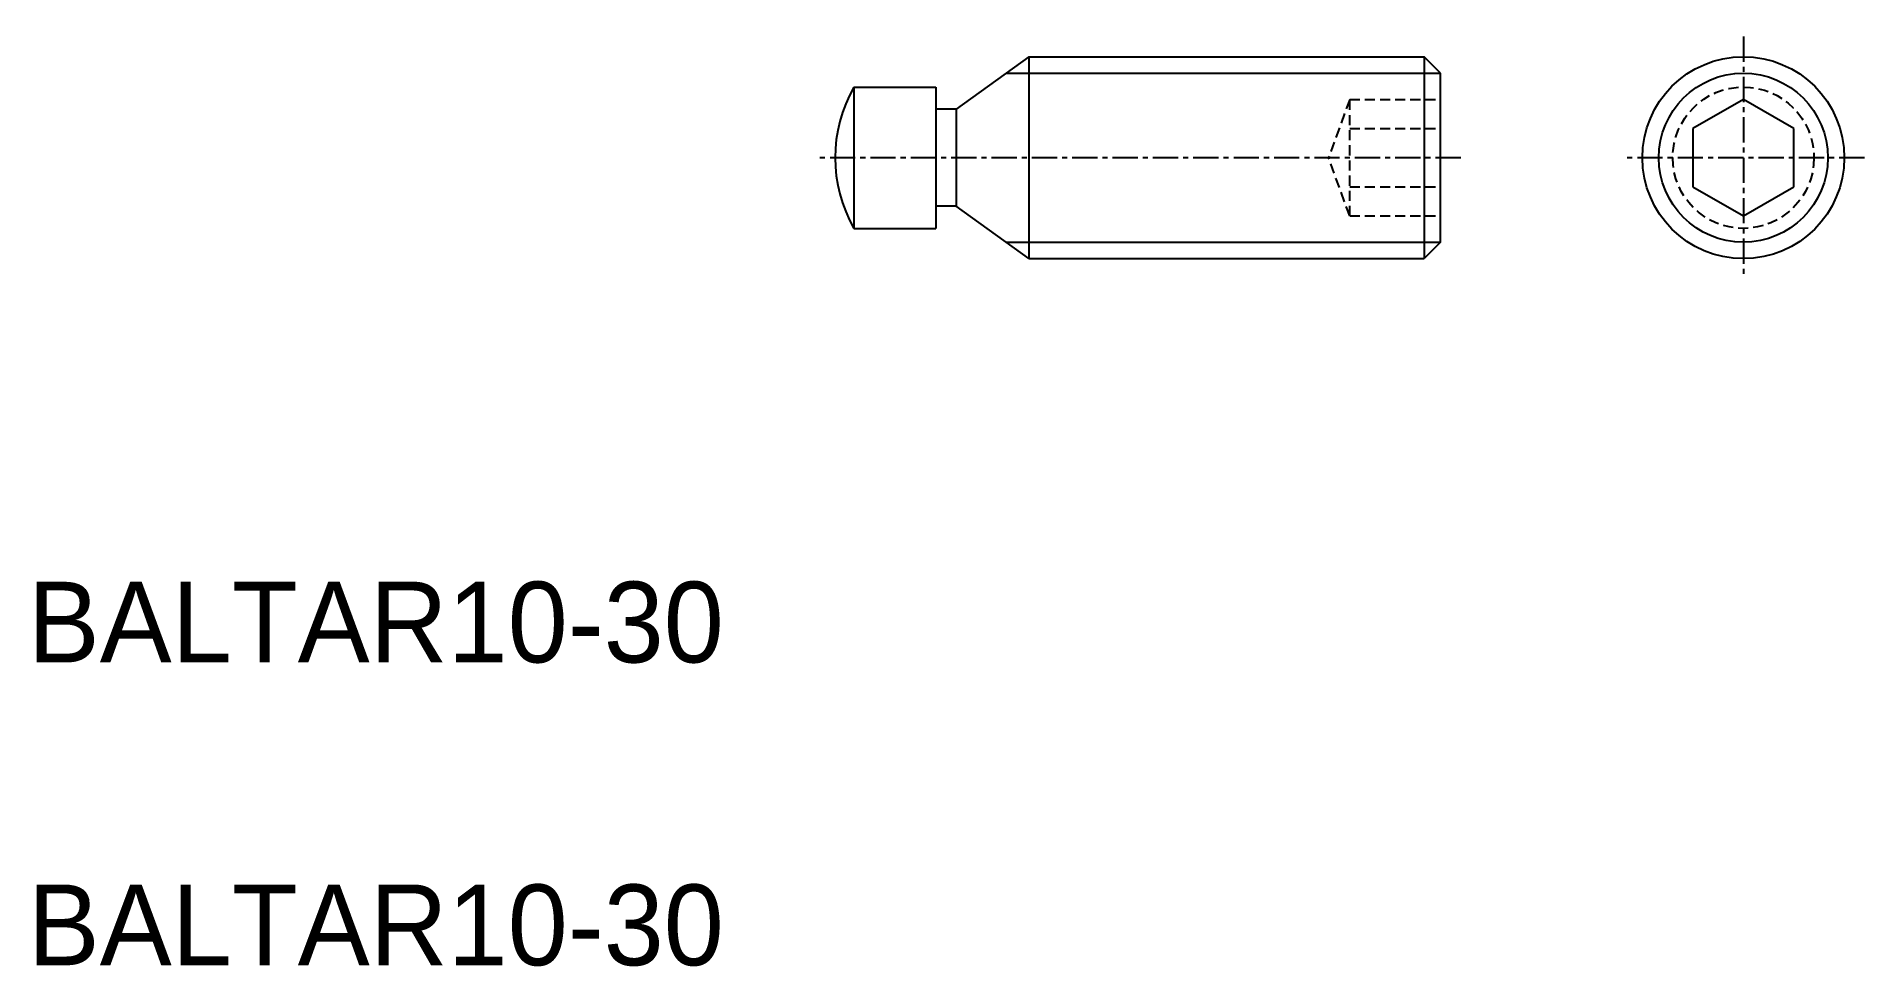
# Model space of a CAD drawing. Extents: x 10.4 to 101, y 9.9 to 56.
import ezdxf

# ---------------------------------------------------------------- set-up
doc = ezdxf.new("R2010")
doc.units = 0
doc.linetypes.add('CENTER', pattern=[2, 1.25, -0.25, 0.25, -0.25])
doc.linetypes.add('DASHED', pattern=[0.75, 0.5, -0.25])
doc.layers.get('0').update_dxf_attribs({"linetype": 'CONTINUOUS'})
doc.layers.add('CENTER', color=1, linetype='CENTER')

msp = doc.modelspace()

# ---------------------------------------------------------------- linework, layer by layer
at = {"color": 7, "linetype": 'CONTINUOUS'}
for p, q in [((59.6, 55), (56, 52.4)), ((59.6, 55), (79.188, 55)), ((59.6, 55), (59.6, 45)), ((79.188, 55), (79.188, 45)), ((80, 54.188), (79.188, 55)), ((50.938, 53.5), (50.938, 46.5)), ((50.938, 53.5), (55, 53.5)), ((55, 53.5), (55, 46.5)), ((80, 45.812), (80, 54.188)), ((95, 52.887), (92.5, 51.443)), ((97.5, 51.443), (95, 52.887)), ((56, 52.4), (55, 52.4)), ((56, 52.4), (56, 47.6)), ((92.5, 51.443), (92.5, 48.557)), ((97.5, 48.557), (97.5, 51.443)), ((92.5, 48.557), (95, 47.113)), ((95, 47.113), (97.5, 48.557)), ((56, 47.6), (55, 47.6)), ((59.6, 45), (56, 47.6)), ((50.938, 46.5), (55, 46.5)), ((80, 45.812), (79.188, 45)), ((59.6, 45), (79.188, 45))]:
    msp.add_line(p, q, dxfattribs=at)
at = {"color": 3, "linetype": 'CONTINUOUS'}
for p, q in [((58.476, 54.188), (80, 54.188)), ((58.476, 45.812), (80, 45.812))]:
    msp.add_line(p, q, dxfattribs=at)
at = {"color": 3, "linetype": 'DASHED'}
for p, q in [((75.5, 52.887), (74.449, 50)), ((75.5, 47.113), (75.5, 52.887)), ((75.5, 52.887), (80, 52.887)), ((75.5, 51.443), (80, 51.443)), ((75.5, 47.113), (74.449, 50)), ((75.5, 48.557), (80, 48.557)), ((75.5, 47.113), (80, 47.113))]:
    msp.add_line(p, q, dxfattribs=at)
at = {"color": 7, "linetype": 'CONTINUOUS'}
msp.add_circle((95, 50), 5, dxfattribs=at)
at = {"color": 3, "linetype": 'CONTINUOUS'}
msp.add_circle((95, 50), 4.188, dxfattribs=at)
at = {"color": 3, "linetype": 'DASHED'}
msp.add_circle((95, 50), 3.5, dxfattribs=at)
at = {"color": 7, "linetype": 'CONTINUOUS'}
msp.add_arc((57, 50), 7, 150, 210, dxfattribs=at)
at = {"layer": 'CENTER', "color": 1, "linetype": 'CENTER'}
for p, q in [((95, 56), (95, 44)), ((81, 50), (49, 50)), ((101, 50), (89, 50))]:
    msp.add_line(p, q, dxfattribs=at)

# ---------------------------------------------------------------- texts
at = {"color": 7, "linetype": 'CONTINUOUS'}
for p in [(10, 25), (10, 10)]:
    msp.add_text('BALTAR10-30', height=4, dxfattribs=at).set_placement(p)

doc.saveas('drawing.dxf')
